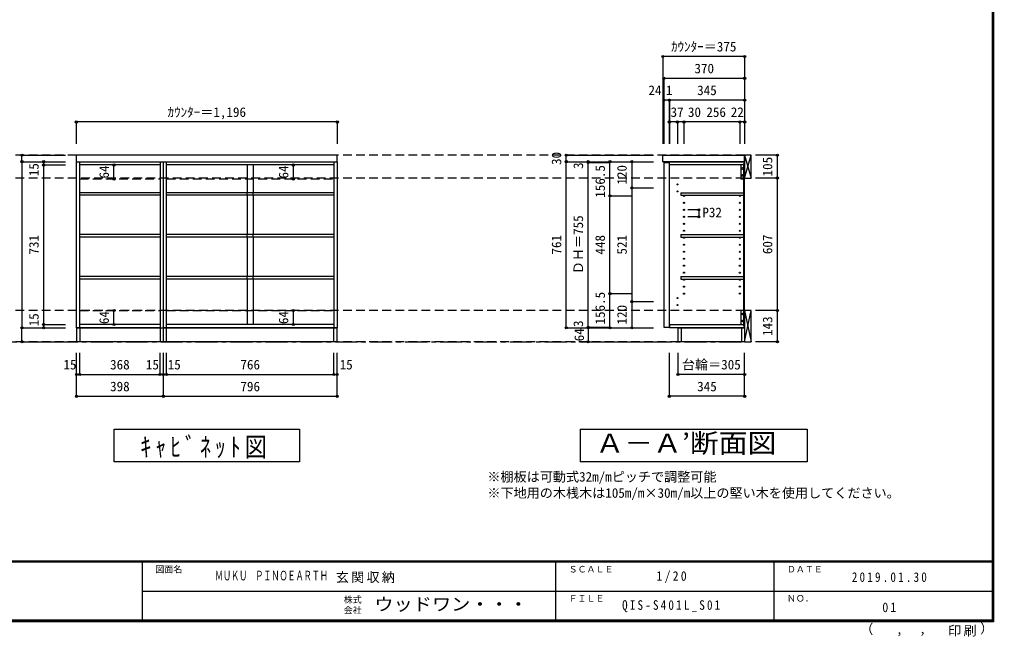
# Model space of a CAD drawing. Units: millimetres at full size, sheet at 1:20; some dimension numbers follow another scale. Extents: x -3893 to 3907, y -2871 to 2783.
# Drawn here: x -556 to 3907, y -2871 to -44 of the extents above; entities that cross this region are included whole.
import ezdxf
from ezdxf.enums import TextEntityAlignment as Align

# ---------------------------------------------------------------- set-up
doc = ezdxf.new("R2010")
doc.units = ezdxf.units.MM
doc.header["$LTSCALE"] = 20
doc.header["$PDMODE"] = 32
doc.header["$PDSIZE"] = 10
for name, pattern in [('CHAIN1', [8, 5, -1, 1, -1]), ('DASHED1', [1.8, 1.2, -0.6]), ('DASHED2', [3, 2, -1])]:
    doc.linetypes.add(name, pattern=pattern)
for name, color, linetype in [('0-1_本体', 2, 'Continuous'), ('0-2_扉', 3, 'Continuous'), ('0-4_棚', 3, 'Continuous'), ('0-5_ダボ', 7, 'Continuous'), ('0-6_桟木', 7, 'Continuous'), ('0-7_', 7, 'Continuous'), ('0-9_', 7, 'Continuous'), ('0-A_文字', 7, 'Continuous'), ('0-B_寸法', 7, 'Continuous'), ('F-1_枠', 6, 'Continuous'), ('F-A_文字', 7, 'Continuous')]:
    doc.layers.add(name, color=color, linetype=linetype)
doc.styles.add('HG明朝B', font='')
doc.styles.add('ＭＳ ゴシック', font='')
doc.styles.get('HG明朝B').set_extended_font_data('HG明朝B')
doc.styles.get('ＭＳ ゴシック').set_extended_font_data('MS Gothic')

msp = doc.modelspace()

# ---------------------------------------------------------------- linework, layer by layer
at = {"layer": '0-1_本体', "color": 3}
for p, q in [((-294.51, -1456.67), (-294.51, -695.67)), ((-279.51, -1456.67), (-279.51, -695.67)), ((88.49, -710.67), (-279.51, -710.67)), ((88.49, -695.67), (88.49, -1456.67)), ((103.49, -1456.67), (103.49, -695.67)), ((118.49, -1456.67), (118.49, -695.67)), ((884.49, -710.67), (118.49, -710.67)), ((884.49, -695.67), (884.49, -1456.67)), ((899.49, -695.67), (899.49, -1456.67)), ((-279.51, -1456.67), (-294.51, -1456.67)), ((88.49, -1441.67), (-279.51, -1441.67)), ((88.49, -1456.67), (-279.51, -1456.67)), ((88.49, -1456.67), (103.49, -1456.67)), ((899.49, -1456.67), (103.49, -1456.67)), ((884.49, -1441.67), (118.49, -1441.67))]:
    msp.add_line(p, q, dxfattribs=at)
at = {"layer": '0-1_本体'}
for p, q in [((2421.49, -695.67), (2766.49, -695.67)), ((2763.49, -1448.67), (2763.49, -703.67)), ((2763.49, -703.67), (2766.49, -703.67)), ((2764.99, -1448.67), (2764.99, -703.67)), ((2421.49, -1441.67), (2421.49, -1456.67)), ((2421.49, -1441.67), (2763.49, -1441.67)), ((2766.49, -1456.67), (2421.49, -1456.67)), ((2763.49, -1448.67), (2766.49, -1448.67))]:
    msp.add_line(p, q, dxfattribs=at)
at = {"layer": '0-1_本体', "color": 7}
msp.add_line((2766.49, -1456.67), (2766.49, -695.67), dxfattribs=at)
at = {"layer": '0-1_本体'}
msp.add_lwpolyline([(2763.49, -710.67), (2421.49, -710.67), (2421.49, -695.67)], dxfattribs=at)
at = {"layer": '0-2_扉', "color": 2}
for p, q in [((2396.49, -698.67), (2396.49, -1453.67)), ((2396.49, -1453.67), (2420.49, -1453.67))]:
    msp.add_line(p, q, dxfattribs=at)
msp.add_lwpolyline([(2396.49, -698.67), (2420.49, -698.67), (2420.49, -1453.67)], dxfattribs=at)
at = {"layer": '0-4_棚'}
for p, q in [((900.49, -695.67), (900.49, -665.67)), ((-295.51, -695.67), (900.49, -695.67)), ((88.49, -837.69), (-279.51, -837.69)), ((884.49, -837.69), (118.49, -837.69)), ((88.49, -849.69), (-279.51, -849.69)), ((884.49, -849.69), (118.49, -849.69)), ((88.49, -1029.69), (-279.51, -1029.69)), ((88.49, -1041.69), (-279.51, -1041.69)), ((884.49, -1029.69), (118.49, -1029.69)), ((884.49, -1041.69), (118.49, -1041.69)), ((88.49, -1221.69), (-279.51, -1221.69)), ((88.49, -1233.69), (-279.51, -1233.69)), ((884.49, -1221.69), (118.49, -1221.69)), ((884.49, -1233.69), (118.49, -1233.69))]:
    msp.add_line(p, q, dxfattribs=at)
at = {"layer": '0-4_棚', "color": 7}
for p, q in [((2389.49, -666.66), (2390.48, -665.67)), ((2389.49, -666.66), (2389.49, -695.67)), ((2390.48, -665.67), (2766.49, -665.67)), ((2766.49, -695.67), (2766.49, -665.67)), ((2766.49, -695.67), (2389.49, -695.67))]:
    msp.add_line(p, q, dxfattribs=at)
at = {"layer": '0-4_棚', "color": 2}
for p, q in [((2473.49, -837.69), (2763.49, -837.69)), ((2763.49, -837.69), (2763.49, -849.69)), ((2473.49, -1029.69), (2763.49, -1029.69)), ((2763.49, -1029.69), (2763.49, -1041.69)), ((2473.49, -1221.69), (2473.49, -1233.69)), ((2473.49, -1221.69), (2763.49, -1221.69)), ((2473.49, -1233.69), (2763.49, -1233.69)), ((2763.49, -1221.69), (2763.49, -1233.69))]:
    msp.add_line(p, q, dxfattribs=at)
at = {"layer": '0-4_棚'}
msp.add_lwpolyline([(900.49, -665.67), (-295.51, -665.67), (-295.51, -695.67)], dxfattribs=at)
at = {"layer": '0-4_棚', "color": 2}
for points in [[(2473.49, -837.69), (2473.49, -849.69), (2763.49, -849.69)], [(2473.49, -1029.69), (2473.49, -1041.69), (2763.49, -1041.69)]]:
    msp.add_lwpolyline(points, dxfattribs=at)
at = {"layer": '0-5_ダボ'}
for centre in [(2458.49, -799.67), (2458.49, -831.67), (2488.49, -852.19), (2488.49, -884.19), (2744.49, -852.19), (2744.49, -884.19), (2488.49, -916.19), (2744.49, -916.19), (2488.49, -948.19), (2488.49, -980.19), (2744.49, -948.19), (2744.49, -980.19), (2488.49, -1012.19), (2744.49, -1012.19), (2488.49, -1044.19), (2744.49, -1044.19), (2488.49, -1076.19), (2488.49, -1108.19), (2744.49, -1076.19), (2744.49, -1108.19), (2488.49, -1140.19), (2744.49, -1140.19), (2488.49, -1172.19), (2488.49, -1204.19), (2744.49, -1172.19), (2744.49, -1204.19), (2488.49, -1236.19), (2744.49, -1236.19), (2488.49, -1268.19), (2744.49, -1268.19), (2458.49, -1320.67), (2488.49, -1300.19), (2744.49, -1300.19), (2458.49, -1352.67)]:
    msp.add_circle(centre, 2.5, dxfattribs=at)
at = {"layer": '0-6_桟木', "color": 3}
for p, q in [((2766.49, -665.67), (2766.49, -770.67)), ((2796.49, -665.67), (2766.49, -665.67)), ((2766.49, -1377.67), (2766.49, -1520.67)), ((2796.49, -1377.67), (2766.49, -1377.67)), ((2796.49, -1520.67), (2796.49, -1377.67)), ((2766.49, -1520.67), (2796.49, -1520.67))]:
    msp.add_line(p, q, dxfattribs=at)
at = {"layer": '0-6_桟木'}
for p, q in [((2766.49, -770.67), (2796.49, -665.67)), ((2766.49, -665.67), (2796.49, -770.67)), ((2766.49, -1451.67), (2766.49, -1377.67)), ((2766.49, -1520.67), (2796.49, -1377.67)), ((2766.49, -1377.67), (2796.49, -1520.67))]:
    msp.add_line(p, q, dxfattribs=at)
at = {"layer": '0-6_桟木', "linetype": 'DASHED2'}
for p, q in [((-279.51, -774.67), (88.49, -774.67)), ((118.49, -774.67), (884.49, -774.67)), ((-279.51, -1377.67), (88.49, -1377.67)), ((118.49, -1377.67), (884.49, -1377.67))]:
    msp.add_line(p, q, dxfattribs=at)
at = {"layer": '0-6_桟木', "color": 2}
msp.add_line((2766.49, -1377.67), (2766.49, -1451.67), dxfattribs=at)
at = {"layer": '0-6_桟木', "color": 3}
msp.add_lwpolyline([(2766.49, -770.67), (2796.49, -770.67), (2796.49, -665.67)], dxfattribs=at)
for points in [[(2763.49, -774.67), (2763.49, -710.67), (2748.49, -710.67), (2748.49, -774.67)], [(2763.49, -1441.67), (2763.49, -1377.67), (2748.49, -1377.67), (2748.49, -1441.67)]]:
    msp.add_lwpolyline(points, close=True, dxfattribs=at)
at = {"layer": '0-6_桟木'}
for centre in [(2755.99, -726.67), (2755.99, -758.67), (2755.99, -1393.67), (2755.99, -1425.67)]:
    msp.add_circle(centre, 4, dxfattribs=at)
at = {"layer": '0-7_'}
for p, q in [((487.49, -710.67), (487.49, -837.69)), ((515.49, -710.67), (515.49, -837.69)), ((487.49, -849.69), (487.49, -1029.69)), ((515.49, -849.69), (515.49, -1029.69)), ((487.49, -1041.69), (487.49, -1221.69)), ((515.49, -1041.69), (515.49, -1221.69)), ((487.49, -1233.69), (487.49, -1441.67)), ((515.49, -1233.69), (515.49, -1441.67))]:
    msp.add_line(p, q, dxfattribs=at)
at = {"layer": '0-7_', "linetype": 'DASHED1'}
for p, q in [((487.49, -849.69), (487.49, -837.69)), ((515.49, -849.69), (515.49, -837.69)), ((487.49, -1041.69), (487.49, -1029.69)), ((515.49, -1041.69), (515.49, -1029.69)), ((487.49, -1233.69), (487.49, -1221.69)), ((515.49, -1233.69), (515.49, -1221.69))]:
    msp.add_line(p, q, dxfattribs=at)
at = {"layer": '0-9_'}
for p, q in [((-292.51, -1520.67), (-292.51, -1456.67)), ((-292.51, -1456.67), (103.49, -1456.67)), ((-277.51, -1520.67), (-277.51, -1456.67)), ((88.49, -1456.67), (88.49, -1520.67)), ((103.49, -1520.67), (103.49, -1456.67)), ((103.49, -1456.67), (897.49, -1456.67)), ((118.49, -1520.67), (118.49, -1456.67)), ((882.49, -1456.67), (882.49, -1520.67)), ((897.49, -1456.67), (897.49, -1520.67)), ((2476.49, -1520.67), (2476.49, -1456.67)), ((2751.49, -1456.67), (2751.49, -1520.67)), ((2766.49, -1456.67), (2766.49, -1520.67)), ((103.49, -1520.67), (-292.51, -1520.67)), ((897.49, -1520.67), (103.49, -1520.67))]:
    msp.add_line(p, q, dxfattribs=at)
msp.add_lwpolyline([(2766.49, -1520.67), (2461.49, -1520.67), (2461.49, -1456.67), (2766.49, -1456.67)], dxfattribs=at)
at = {"layer": '0-A_文字', "linetype": 'CHAIN1'}
msp.add_line((-2788.51, -1520.67), (2766.49, -1520.67), dxfattribs=at)
at = {"layer": '0-A_文字'}
for p, q in [((-122.51, -2070.67), (-122.51, -1920.67)), ((-122.51, -1920.67), (727.49, -1920.67)), ((727.49, -1920.67), (727.49, -2070.67)), ((2012.99, -1920.67), (3052.99, -1920.67)), ((2012.99, -1920.67), (2012.99, -2070.67)), ((3052.99, -1920.67), (3052.99, -2070.67)), ((727.49, -2070.67), (-122.51, -2070.67)), ((3052.99, -2070.67), (2012.99, -2070.67))]:
    msp.add_line(p, q, dxfattribs=at)
at = {"layer": '0-B_寸法', "color": 4}
for p, q in [((2391.49, -213.67), (2391.49, -613.67)), ((2766.49, -213.67), (2391.49, -213.67)), ((2766.49, -213.67), (2766.49, -413.67)), ((2766.49, -313.67), (2396.49, -313.67)), ((2396.49, -313.67), (2396.49, -413.67)), ((2766.49, -313.67), (2766.49, -613.67)), ((2420.49, -413.67), (2396.49, -413.67)), ((2396.49, -413.67), (2396.49, -613.67)), ((2420.49, -413.67), (2420.49, -613.67)), ((2421.49, -413.67), (2420.49, -413.67)), ((2420.49, -413.67), (2420.49, -613.67)), ((2766.49, -413.67), (2421.49, -413.67)), ((2421.49, -413.67), (2421.49, -513.67)), ((2766.49, -413.67), (2766.49, -513.67)), ((900.49, -513.67), (-295.51, -513.67)), ((-295.51, -513.67), (-295.51, -613.67)), ((900.49, -513.67), (900.49, -613.67)), ((2458.49, -513.67), (2421.49, -513.67)), ((2421.49, -513.67), (2421.49, -613.67)), ((2488.49, -513.67), (2458.49, -513.67)), ((2458.49, -513.67), (2458.49, -613.67)), ((2488.49, -513.67), (2488.49, -613.67)), ((2744.49, -513.67), (2488.49, -513.67)), ((2766.49, -513.67), (2744.49, -513.67)), ((2744.49, -513.67), (2744.49, -613.67)), ((2766.49, -513.67), (2766.49, -613.67)), ((-544.51, -695.67), (-544.51, -665.67)), ((-544.51, -665.67), (-344.51, -665.67)), ((1949.49, -1456.67), (1949.49, -665.67)), ((1949.49, -665.67), (2349.49, -665.67)), ((2916.49, -665.67), (2816.49, -665.67)), ((2916.49, -770.67), (2916.49, -665.67)), ((-544.51, -695.67), (-344.51, -695.67)), ((-544.51, -695.67), (-544.51, -1456.67)), ((-444.51, -710.67), (-444.51, -695.67)), ((-444.51, -1441.67), (-444.51, -710.67)), ((-444.51, -710.67), (-344.51, -710.67)), ((-122.82, -710.67), (-125.8, -710.67)), ((-122.82, -774.67), (-122.82, -710.67)), ((699.31, -710.67), (696.32, -710.67)), ((699.31, -774.67), (699.31, -710.67)), ((1949.49, -695.67), (2349.49, -695.67)), ((1949.49, -695.67), (2049.49, -695.67)), ((2049.49, -695.67), (2149.49, -695.67)), ((2049.49, -698.67), (2149.49, -698.67)), ((2149.49, -852.17), (2149.49, -695.67)), ((2249.49, -695.67), (2249.49, -815.67)), ((-122.82, -774.67), (-125.8, -774.67)), ((699.31, -774.67), (696.32, -774.67)), ((2916.49, -770.67), (2816.49, -770.67)), ((2916.49, -1377.67), (2916.49, -770.67)), ((2249.49, -815.67), (2249.49, -1336.67)), ((2249.49, -815.67), (2349.49, -815.67)), ((2149.49, -852.17), (2249.49, -852.17)), ((2149.49, -1300.17), (2149.49, -852.17)), ((2556.49, -916.17), (2506.49, -916.17)), ((2149.49, -1300.17), (2249.49, -1300.17)), ((2149.49, -1456.67), (2149.49, -1300.17)), ((2249.49, -1336.67), (2249.49, -1456.67)), ((2249.49, -1336.67), (2349.49, -1336.67)), ((-122.82, -1377.67), (-125.8, -1377.67)), ((-122.82, -1441.67), (-122.82, -1377.67)), ((699.31, -1377.67), (696.32, -1377.67)), ((699.31, -1441.67), (699.31, -1377.67)), ((2916.49, -1377.67), (2816.49, -1377.67)), ((2916.49, -1520.67), (2916.49, -1377.67)), ((-544.51, -1456.67), (-444.51, -1456.67)), ((-544.51, -1520.67), (-544.51, -1456.67)), ((-544.51, -1456.67), (-344.51, -1456.67)), ((-444.51, -1456.67), (-444.51, -1441.67)), ((-444.51, -1441.67), (-344.51, -1441.67)), ((-444.51, -1456.67), (-344.51, -1456.67)), ((-122.82, -1441.67), (-125.8, -1441.67)), ((699.31, -1441.67), (696.32, -1441.67)), ((1949.49, -1456.67), (2049.49, -1456.67)), ((2049.49, -1453.67), (2149.49, -1453.67)), ((2049.49, -1456.67), (2049.49, -1453.67)), ((2049.49, -1456.67), (2149.49, -1456.67)), ((2049.49, -1456.67), (2149.49, -1456.67)), ((2049.49, -1456.67), (2349.49, -1456.67)), ((2049.49, -1456.67), (2049.49, -1520.67)), ((2149.49, -1456.67), (2249.49, -1456.67)), ((2249.49, -1456.67), (2349.49, -1456.67)), ((-544.51, -1520.67), (-344.51, -1520.67)), ((2049.49, -1520.67), (2349.49, -1520.67)), ((2916.49, -1520.67), (2816.49, -1520.67)), ((-294.51, -1770.67), (-294.51, -1570.67)), ((-279.51, -1670.67), (-279.51, -1570.67)), ((88.49, -1670.67), (88.49, -1570.67)), ((103.49, -1770.67), (103.49, -1570.67)), ((118.49, -1670.67), (118.49, -1570.67)), ((884.49, -1670.67), (884.49, -1570.67)), ((899.49, -1770.67), (899.49, -1570.67)), ((2421.49, -1770.67), (2421.49, -1570.67)), ((2461.49, -1670.67), (2461.49, -1570.67)), ((2766.49, -1770.67), (2766.49, -1570.67)), ((-294.51, -1670.67), (-279.51, -1670.67)), ((-279.51, -1670.67), (88.49, -1670.67)), ((88.49, -1670.67), (103.49, -1670.67)), ((103.49, -1670.67), (899.49, -1670.67)), ((2766.49, -1670.67), (2461.49, -1670.67)), ((-294.51, -1770.67), (103.49, -1770.67)), ((103.49, -1770.67), (899.49, -1770.67)), ((2766.49, -1770.67), (2421.49, -1770.67))]:
    msp.add_line(p, q, dxfattribs=at)
at = {"layer": '0-B_寸法', "color": 4, "linetype": 'DASHED2'}
for p, q in [((2766.49, -665.67), (-2788.51, -665.67)), ((2766.49, -770.67), (-2788.51, -770.67)), ((2766.49, -1377.67), (-2788.51, -1377.67)), ((2766.49, -1520.67), (-2577.29, -1520.67))]:
    msp.add_line(p, q, dxfattribs=at)
at = {"layer": '0-B_寸法', "color": 4}
for points in [[(2049.49, -1453.67), (2049.49, -698.67), (2049.49, -695.67)], [(2556.49, -916.17), (2556.49, -948.17), (2506.49, -948.17)]]:
    msp.add_lwpolyline(points, dxfattribs=at)
at = {"layer": '0-B_寸法'}
for p in [(2391.49, -213.67), (2766.49, -213.67), (2396.49, -313.67), (2766.49, -313.67), (2396.49, -413.67), (2420.49, -413.67), (2420.49, -413.67), (2421.49, -413.67), (2766.49, -413.67), (-295.51, -513.67), (900.49, -513.67), (2421.49, -513.67), (2458.49, -513.67), (2488.49, -513.67), (2744.49, -513.67), (2766.49, -513.67), (-544.51, -665.67), (1949.49, -665.67), (2916.49, -665.67), (-544.51, -695.67), (-444.51, -695.67), (-444.51, -710.67), (-122.82, -710.67), (699.31, -710.67), (1949.49, -695.67), (1949.49, -695.67), (2049.49, -695.67), (2049.49, -698.67), (2149.49, -695.67), (2249.49, -695.67), (-122.82, -774.67), (699.31, -774.67), (2916.49, -770.67), (2149.49, -852.17), (2249.49, -815.67), (2556.49, -916.17), (2556.49, -948.17), (2149.49, -1300.17), (2249.49, -1336.67), (-122.82, -1377.67), (699.31, -1377.67), (2916.49, -1377.67), (-544.51, -1456.67), (-544.51, -1456.67), (-444.51, -1441.67), (-444.51, -1456.67), (-122.82, -1441.67), (699.31, -1441.67), (1949.49, -1456.67), (2049.49, -1453.67), (2049.49, -1456.67), (2049.49, -1456.67), (2149.49, -1456.67), (2249.49, -1456.67), (-544.51, -1520.67), (2049.49, -1520.67), (2916.49, -1520.67), (-294.51, -1670.67), (-279.51, -1670.67), (88.49, -1670.67), (103.49, -1670.67), (118.49, -1670.67), (884.49, -1670.67), (899.49, -1670.67), (2461.49, -1670.67), (2766.49, -1670.67), (-294.51, -1770.67), (103.49, -1770.67), (899.49, -1770.67), (2421.49, -1770.67), (2766.49, -1770.67)]:
    msp.add_point(p, dxfattribs=at)
at = {"layer": 'F-1_枠'}
for p, q in [((3899.95, 2783.33), (3899.95, -2803.33)), ((3903.28, 2783.33), (3903.28, -2803.33)), ((3906.61, 2783.33), (3906.61, -2803.33)), ((3906.61, -2526.67), (-3893.39, -2526.67)), ((3906.61, -2530), (-3893.39, -2530)), ((6.61, -2530), (6.61, -2796.67)), ((1899.94, -2530), (1899.94, -2796.67)), ((2899.95, -2530), (2899.95, -2796.67)), ((6.61, -2663.33), (3899.95, -2663.34)), ((3906.61, -2796.67), (-3893.39, -2796.67)), ((3906.61, -2800), (-3893.39, -2800)), ((3906.61, -2803.33), (-3893.39, -2803.33))]:
    msp.add_line(p, q, dxfattribs=at)

# ---------------------------------------------------------------- texts
at = {"layer": '0-A_文字', "style": 'ＭＳ ゴシック', "width": 1.1}
msp.add_text('Ａ－Ａ’断面図', height=87.98, dxfattribs=at).set_placement((2082.99, -2055.67), align=Align.BOTTOM_LEFT)
at = {"layer": '0-A_文字', "style": 'ＭＳ ゴシック'}
for s, p in [('※棚板は可動式32m/mピッチで調整可能', (1587.99, -2174.48)), ('※下地用の木桟木は105m/m×30m/m以上の堅い木を使用してください。', (1587.99, -2248.62))]:
    msp.add_text(s, height=43.99, dxfattribs=at).set_placement(p, align=Align.BOTTOM_LEFT)
at = {"layer": '0-A_文字', "insert": (-2.51, -2055.67), "char_height": 87.98, "attachment_point": 7, "style": 'ＭＳ ゴシック'}
msp.add_mtext('\\T1.34;\\W0.85;ｷｬﾋﾞﾈｯﾄ図', dxfattribs=at)
at = {"layer": '0-B_寸法', "style": 'ＭＳ ゴシック'}
for s, p in [('ｶｳﾝﾀｰ＝375', (2428.99, -203.67)), ('370', (2536.49, -303.67)), ('24', (2325.7, -403.67)), ('1', (2405.99, -403.67)), ('345', (2548.99, -403.67)), ('345', (2548.99, -403.67)), ('ｶｳﾝﾀｰ＝1,196', (122.49, -503.67)), ('37', (2427.11, -503.67)), ('30', (2506.64, -503.67)), ('256', (2591.05, -503.67)), ('22', (2703.03, -503.67)), ('P32', (2572.74, -963.02)), ('15', (-354.17, -1660.67)), ('368', (-140.51, -1660.67)), ('15', (23.49, -1660.67)), ('15', (123.49, -1660.67)), ('766', (456.49, -1660.67)), ('15', (911.24, -1660.67)), ('台輪＝305', (2478.99, -1660.67)), ('398', (-140.51, -1760.67)), ('796', (456.49, -1760.67)), ('345', (2548.99, -1760.67))]:
    msp.add_text(s, height=43.99, dxfattribs=at).set_placement(p, align=Align.BOTTOM_LEFT)
for s, p in [('30', (1939.49, -710.67)), ('15', (-454.51, -762.14)), ('3', (2039.49, -728.92)), ('105', (2906.49, -763.17)), ('64', (-132.82, -772.67)), ('64', (689.31, -772.67)), ('156.5', (2139.49, -860.67)), ('120', (2239.49, -800.67)), ('ＤＨ＝755', (2039.49, -1211.17)), ('731', (-454.51, -1121.17)), ('761', (1939.49, -1121.17)), ('448', (2139.49, -1121.17)), ('521', (2239.49, -1121.17)), ('607', (2906.49, -1119.17)), ('156.5', (2139.49, -1441.67)), ('64', (-132.82, -1439.67)), ('64', (689.31, -1439.67)), ('120', (2239.49, -1441.67)), ('15', (-454.51, -1450.05)), ('3', (2039.49, -1452.94)), ('143', (2906.49, -1494.17)), ('64', (2043.49, -1518.67))]:
    msp.add_text(s, height=43.99, rotation=90, dxfattribs=at).set_placement(p, align=Align.BOTTOM_LEFT)
at = {"layer": 'F-A_文字', "style": 'ＭＳ ゴシック'}
for s, height, p in [('図面名', 29.33, (66.61, -2586.67)), ('ＳＣＡＬＥ', 29.33, (1959.94, -2586.67)), ('ＤＡＴＥ', 29.33, (2959.95, -2586.67)), ('株式', 29.33, (929.94, -2726)), ('ＦＩＬＥ', 29.33, (1959.94, -2720)), ('ＮＯ．', 29.33, (2959.95, -2720)), ('会社', 29.33, (929.94, -2774)), ('（', 43.99, (3295.97, -2872.21)), ('）', 43.99, (3845.55, -2869.42)), (',', 43.99, (3460.8, -2872.21)), (',', 43.99, (3566.74, -2870.35))]:
    msp.add_text(s, height=height, dxfattribs=at).set_placement(p, align=Align.BOTTOM_LEFT)
at = {"layer": 'F-A_文字'}
for s, height, style, width, p in [('ＭＵＫＵ\u3000ＰＩＮＯＥＡＲＴＨ', 43.99, 'HG明朝B', 0.6, (339.95, -2627.19)), ('ウッドワン・・・', 58.65, 'ＭＳ ゴシック', 1.1, (1069.94, -2770))]:
    msp.add_text(s, height=height, dxfattribs=dict(at, style=style, width=width)).set_placement(p, align=Align.BOTTOM_LEFT)
at = {"layer": 'F-A_文字', "char_height": 43.99, "attachment_point": 7, "style": 'ＭＳ ゴシック'}
for s, insert in [('\\T1.17;玄関収納', (893.56, -2626.67)), ('\\T1.38;\\W0.9;1/20', (2362.45, -2626.67)), ('\\T1.39;\\W0.85;2019.01.30', (3257.45, -2621.67)), ('\\T1.39;\\W0.85;QIS-S401L_S01', (2204.95, -2760)), ('\\T1.36;\\W0.9;01', (3397.45, -2760)), ('\\T1.17;印刷', (3698.71, -2871.28))]:
    msp.add_mtext(s, dxfattribs=dict(at, insert=insert))

doc.saveas('drawing.dxf')
